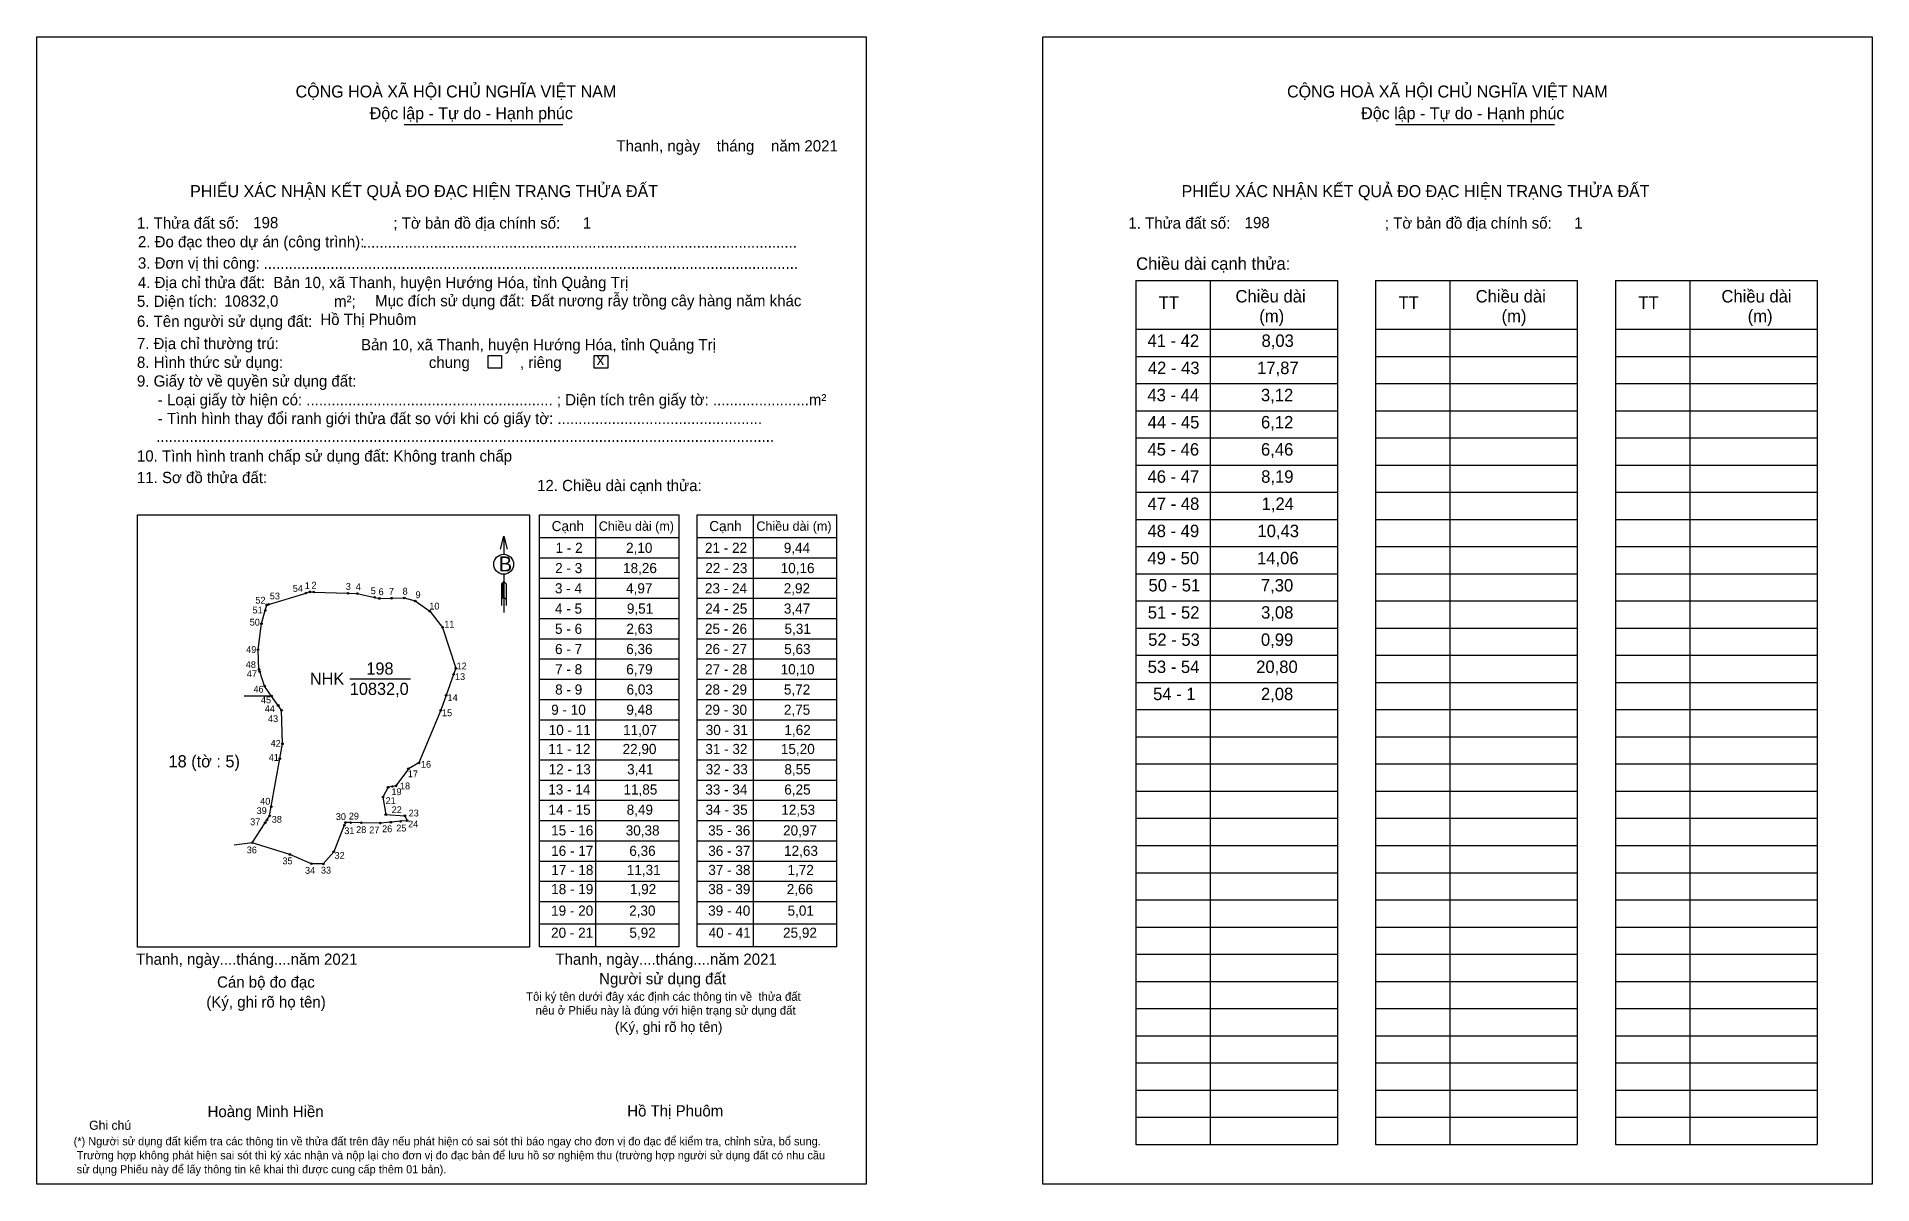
# Model space of a CAD drawing. Extents: x 545070 to 545853, y 1826296 to 1826785.
import ezdxf

# ---------------------------------------------------------------- set-up
doc = ezdxf.new("R2010")
doc.units = 0
for name, color, linetype in [('CanhThua', 7, 'Continuous'), ('kqddKhungInTrang1', 7, 'Continuous'), ('kqddKhungInTrang2', 7, 'Continuous'), ('kqddNoiDung', 7, 'Continuous'), ('kqddTemplate', 7, 'Continuous'), ('Level 1', 7, 'Continuous'), ('MocDinhThua', 7, 'Continuous'), ('NhanDiaChinhThua', 7, 'Continuous'), ('SoHieuDinhThua', 7, 'Continuous')]:
    doc.layers.add(name, color=color, linetype=linetype)

msp = doc.modelspace()

# ---------------------------------------------------------------- linework, layer by layer
at = {"layer": 'CanhThua'}
for p, q in [((545169.07, 1826542.7), (545185, 1826547.53)), ((545185, 1826547.53), (545186.6, 1826548.01)), ((545186.6, 1826548.01), (545188.28, 1826547.95)), ((545188.28, 1826547.95), (545202.88, 1826547.44)), ((545202.88, 1826547.44), (545206.85, 1826547.3)), ((545206.85, 1826547.3), (545214.28, 1826545.66)), ((545214.28, 1826545.66), (545216.33, 1826545.2)), ((545216.33, 1826545.2), (545221.42, 1826545.3)), ((545221.42, 1826545.3), (545226.85, 1826545.41)), ((545226.85, 1826545.41), (545231.51, 1826544.16)), ((545166, 1826534.49), (545167.63, 1826540.1)), ((545167.63, 1826540.1), (545168.32, 1826542.47)), ((545168.32, 1826542.47), (545169.07, 1826542.7)), ((545231.51, 1826544.16), (545237.73, 1826539.82)), ((545237.73, 1826539.82), (545243.23, 1826532.87)), ((545164.55, 1826523.34), (545166, 1826534.49)), ((545243.23, 1826532.87), (545248.85, 1826515.44)), ((545164.95, 1826515), (545164.55, 1826523.34)), ((545165.27, 1826514.06), (545164.95, 1826515)), ((545167.36, 1826507.85), (545165.27, 1826514.06)), ((545248.85, 1826515.44), (545247.93, 1826512.87)), ((545170.33, 1826503.62), (545167.36, 1826507.85)), ((545247.93, 1826512.87), (545244.74, 1826503.94)), ((545173.14, 1826499.61), (545170.33, 1826503.62)), ((545174.58, 1826497.57), (545173.14, 1826499.61)), ((545174.95, 1826483.28), (545174.58, 1826497.57)), ((545242.45, 1826497.55), (545233.11, 1826475.11)), ((545244.74, 1826503.94), (545242.45, 1826497.55)), ((545173.83, 1826476.96), (545174.95, 1826483.28)), ((545170.2, 1826456.54), (545173.83, 1826476.96)), ((545233.11, 1826475.11), (545228.65, 1826472.66)), ((545228.65, 1826472.66), (545223.32, 1826465.34)), ((545219.99, 1826464.8), (545217.8, 1826460.6)), ((545217.8, 1826460.6), (545219, 1826453.14)), ((545221.81, 1826465.1), (545219.99, 1826464.8)), ((545223.32, 1826465.34), (545221.81, 1826465.1)), ((545167.6, 1826449.65), (545168.34, 1826450.81)), ((545168.34, 1826450.81), (545169.5, 1826452.6)), ((545169.5, 1826452.6), (545170.2, 1826456.54)), ((545219, 1826453.14), (545227.11, 1826452.61)), ((545227.11, 1826452.61), (545228.14, 1826450.52)), ((545162.12, 1826441.16), (545167.6, 1826449.65)), ((545201.33, 1826448.56), (545196.82, 1826437.27)), ((545201.81, 1826449.76), (545201.33, 1826448.56)), ((545204.01, 1826449.72), (545201.81, 1826449.76)), ((545208.58, 1826449.64), (545204.01, 1826449.72)), ((545216.66, 1826449.49), (545208.58, 1826449.64)), ((545221.15, 1826449.89), (545216.66, 1826449.49)), ((545225.38, 1826450.27), (545221.15, 1826449.89)), ((545228.14, 1826450.52), (545225.38, 1826450.27)), ((545178.13, 1826436.13), (545162.12, 1826441.16)), ((545187.35, 1826432.19), (545178.13, 1826436.13)), ((545196.82, 1826437.27), (545192.35, 1826432.09)), ((545192.35, 1826432.09), (545187.35, 1826432.19))]:
    msp.add_line(p, q, dxfattribs=at)
at = {"layer": 'kqddKhungInTrang1'}
msp.add_lwpolyline([(545070.22, 1826784.53), (545423.7, 1826784.53), (545423.7, 1826295.62), (545070.22, 1826295.62)], close=True, dxfattribs=at)
at = {"layer": 'kqddKhungInTrang2'}
msp.add_lwpolyline([(545499.1, 1826784.53), (545852.58, 1826784.53), (545852.58, 1826295.62), (545499.1, 1826295.62)], close=True, dxfattribs=at)
at = {"layer": 'kqddTemplate'}
for p, q in [((545226.78, 1826747.11), (545294.48, 1826747.11)), ((545649.36, 1826747.11), (545717.06, 1826747.11)), ((545538.67, 1826680.66), (545624.61, 1826680.66)), ((545538.67, 1826680.66), (545538.67, 1826312.6)), ((545570.3, 1826680.66), (545570.3, 1826312.6)), ((545624.61, 1826680.66), (545624.61, 1826312.6)), ((545640.9, 1826680.66), (545640.9, 1826312.6)), ((545640.9, 1826680.66), (545726.85, 1826680.65)), ((545672.53, 1826680.66), (545672.53, 1826312.6)), ((545726.85, 1826680.65), (545726.85, 1826312.6)), ((545743.13, 1826680.65), (545743.13, 1826312.6)), ((545743.13, 1826680.65), (545829.08, 1826680.65)), ((545774.76, 1826680.65), (545774.76, 1826312.6)), ((545829.08, 1826680.65), (545829.08, 1826312.6)), ((545538.67, 1826659.94), (545624.61, 1826659.94)), ((545640.9, 1826659.94), (545726.85, 1826659.94)), ((545743.13, 1826659.94), (545829.08, 1826659.94)), ((545538.67, 1826648.36), (545624.61, 1826648.36)), ((545640.9, 1826648.36), (545726.85, 1826648.36)), ((545743.13, 1826648.36), (545829.08, 1826648.36)), ((545538.67, 1826636.79), (545624.61, 1826636.79)), ((545640.9, 1826636.79), (545726.85, 1826636.79)), ((545743.13, 1826636.79), (545829.08, 1826636.79)), ((545538.67, 1826625.21), (545624.61, 1826625.21)), ((545640.9, 1826625.21), (545726.85, 1826625.21)), ((545743.13, 1826625.21), (545829.08, 1826625.21)), ((545538.67, 1826613.63), (545624.61, 1826613.63)), ((545640.9, 1826613.63), (545726.85, 1826613.63)), ((545743.13, 1826613.63), (545829.08, 1826613.63)), ((545538.67, 1826602.05), (545624.61, 1826602.05)), ((545640.9, 1826602.05), (545726.85, 1826602.05)), ((545743.13, 1826602.05), (545829.08, 1826602.05)), ((545538.67, 1826590.47), (545624.61, 1826590.47)), ((545640.9, 1826590.47), (545726.85, 1826590.47)), ((545743.13, 1826590.47), (545829.08, 1826590.47)), ((545284.48, 1826580.79), (545344.03, 1826580.79)), ((545284.48, 1826396.81), (545284.48, 1826580.79)), ((545308.43, 1826580.79), (545308.43, 1826396.81)), ((545344.03, 1826396.81), (545344.03, 1826580.79)), ((545351.66, 1826580.79), (545411.2, 1826580.79)), ((545351.66, 1826396.81), (545351.66, 1826580.79)), ((545375.61, 1826580.79), (545375.61, 1826396.81)), ((545411.2, 1826396.81), (545411.2, 1826580.79)), ((545538.67, 1826578.9), (545624.61, 1826578.9)), ((545640.9, 1826578.9), (545726.85, 1826578.9)), ((545743.13, 1826578.9), (545829.08, 1826578.9)), ((545269.31, 1826571.75), (545269.33, 1826564.03)), ((545284.48, 1826571.16), (545344.03, 1826571.16)), ((545351.66, 1826571.16), (545411.2, 1826571.16)), ((545284.48, 1826562.54), (545344.03, 1826562.54)), ((545351.66, 1826562.54), (545411.2, 1826562.54)), ((545538.67, 1826567.32), (545624.61, 1826567.32)), ((545640.9, 1826567.32), (545726.85, 1826567.32)), ((545743.13, 1826567.32), (545829.08, 1826567.32)), ((545269.35, 1826552.42), (545268.35, 1826551.48)), ((545269.34, 1826555.54), (545269.37, 1826539.29)), ((545269.35, 1826552.42), (545270.36, 1826551.48)), ((545284.48, 1826553.92), (545344.03, 1826553.92)), ((545351.66, 1826553.92), (545411.2, 1826553.92)), ((545538.67, 1826555.74), (545624.61, 1826555.74)), ((545640.9, 1826555.74), (545726.85, 1826555.74)), ((545743.13, 1826555.74), (545829.08, 1826555.74)), ((545269.35, 1826551.98), (545268.35, 1826551.04)), ((545269.35, 1826551.54), (545268.35, 1826550.6)), ((545268.35, 1826551.48), (545268.35, 1826542.16)), ((545269.35, 1826551.1), (545268.35, 1826550.15)), ((545269.35, 1826550.66), (545268.35, 1826549.71)), ((545269.35, 1826550.22), (545268.35, 1826549.27)), ((545269.35, 1826549.78), (545268.35, 1826548.83)), ((545269.35, 1826549.34), (545268.35, 1826548.39)), ((545269.35, 1826548.9), (545268.35, 1826547.95)), ((545269.35, 1826548.46), (545268.35, 1826547.51)), ((545269.35, 1826548.02), (545268.35, 1826547.07)), ((545269.35, 1826547.58), (545268.35, 1826546.63)), ((545269.35, 1826547.14), (545268.35, 1826546.18)), ((545269.36, 1826546.7), (545268.35, 1826545.74)), ((545269.36, 1826546.26), (545268.35, 1826545.3)), ((545269.36, 1826545.82), (545268.35, 1826544.86)), ((545269.36, 1826545.82), (545270.36, 1826544.86)), ((545270.36, 1826551.48), (545270.36, 1826542.16)), ((545284.48, 1826545.3), (545344.03, 1826545.3)), ((545351.66, 1826545.3), (545411.2, 1826545.3)), ((545284.48, 1826536.67), (545344.03, 1826536.67)), ((545351.66, 1826536.67), (545411.2, 1826536.67)), ((545538.67, 1826544.16), (545624.61, 1826544.16)), ((545640.9, 1826544.16), (545726.85, 1826544.16)), ((545743.13, 1826544.16), (545829.08, 1826544.16)), ((545538.67, 1826532.58), (545624.61, 1826532.58)), ((545640.9, 1826532.58), (545726.85, 1826532.58)), ((545743.13, 1826532.58), (545829.08, 1826532.58)), ((545284.48, 1826528.05), (545344.03, 1826528.05)), ((545351.66, 1826528.05), (545411.2, 1826528.05)), ((545538.67, 1826521.01), (545624.61, 1826521.01)), ((545640.9, 1826521.01), (545726.85, 1826521.01)), ((545743.13, 1826521.01), (545829.08, 1826521.01)), ((545284.48, 1826519.43), (545344.03, 1826519.43)), ((545351.66, 1826519.43), (545411.2, 1826519.43)), ((545284.48, 1826510.81), (545344.03, 1826510.81)), ((545351.66, 1826510.81), (545411.2, 1826510.81)), ((545538.67, 1826509.43), (545624.61, 1826509.43)), ((545640.9, 1826509.43), (545726.85, 1826509.43)), ((545743.13, 1826509.43), (545829.08, 1826509.43)), ((545284.48, 1826502.19), (545344.03, 1826502.19)), ((545351.66, 1826502.19), (545411.2, 1826502.19)), ((545538.67, 1826497.85), (545624.61, 1826497.85)), ((545640.9, 1826497.85), (545726.85, 1826497.85)), ((545743.13, 1826497.85), (545829.08, 1826497.85)), ((545284.48, 1826493.56), (545344.03, 1826493.56)), ((545351.66, 1826493.56), (545411.2, 1826493.56)), ((545344.03, 1826484.94), (545284.48, 1826484.94)), ((545411.2, 1826484.94), (545351.66, 1826484.94)), ((545538.67, 1826486.27), (545624.61, 1826486.27)), ((545640.9, 1826486.27), (545726.85, 1826486.27)), ((545743.13, 1826486.27), (545829.08, 1826486.27)), ((545344.03, 1826476.32), (545284.48, 1826476.32)), ((545411.2, 1826476.32), (545351.66, 1826476.32)), ((545538.67, 1826474.69), (545624.61, 1826474.69)), ((545640.9, 1826474.69), (545726.85, 1826474.69)), ((545743.13, 1826474.69), (545829.08, 1826474.69)), ((545344.03, 1826467.7), (545284.48, 1826467.7)), ((545411.2, 1826467.7), (545351.66, 1826467.7)), ((545344.03, 1826459.08), (545284.48, 1826459.08)), ((545411.2, 1826459.08), (545351.66, 1826459.08)), ((545538.67, 1826463.12), (545624.61, 1826463.12)), ((545640.9, 1826463.12), (545726.85, 1826463.12)), ((545743.13, 1826463.12), (545829.08, 1826463.12)), ((545538.67, 1826451.54), (545624.61, 1826451.54)), ((545640.9, 1826451.54), (545726.85, 1826451.54)), ((545743.13, 1826451.54), (545829.08, 1826451.54)), ((545344.03, 1826450.45), (545284.48, 1826450.45)), ((545411.2, 1826450.45), (545351.66, 1826450.45)), ((545344.03, 1826441.83), (545284.48, 1826441.83)), ((545411.2, 1826441.83), (545351.66, 1826441.83)), ((545538.67, 1826439.96), (545624.61, 1826439.96)), ((545640.9, 1826439.96), (545726.85, 1826439.96)), ((545743.13, 1826439.96), (545829.08, 1826439.96)), ((545344.03, 1826433.21), (545284.48, 1826433.21)), ((545411.2, 1826433.21), (545351.66, 1826433.21)), ((545538.67, 1826428.38), (545624.61, 1826428.38)), ((545640.9, 1826428.38), (545726.85, 1826428.38)), ((545743.13, 1826428.38), (545829.08, 1826428.38)), ((545344.03, 1826424.59), (545284.48, 1826424.59)), ((545411.2, 1826424.59), (545351.66, 1826424.59)), ((545344.03, 1826415.97), (545284.48, 1826415.97)), ((545411.2, 1826415.97), (545351.66, 1826415.97)), ((545538.67, 1826416.8), (545624.61, 1826416.8)), ((545640.9, 1826416.8), (545726.85, 1826416.8)), ((545743.13, 1826416.8), (545829.08, 1826416.8)), ((545344.03, 1826406.39), (545284.48, 1826406.39)), ((545411.2, 1826406.39), (545351.66, 1826406.39)), ((545538.67, 1826405.23), (545624.61, 1826405.23)), ((545640.9, 1826405.23), (545726.85, 1826405.23)), ((545743.13, 1826405.23), (545829.08, 1826405.23)), ((545344.03, 1826396.81), (545284.48, 1826396.81)), ((545411.2, 1826396.81), (545351.66, 1826396.81)), ((545538.67, 1826393.65), (545624.61, 1826393.65)), ((545640.9, 1826393.65), (545726.85, 1826393.65)), ((545743.13, 1826393.65), (545829.08, 1826393.65)), ((545538.67, 1826382.07), (545624.61, 1826382.07)), ((545640.9, 1826382.07), (545726.85, 1826382.07)), ((545743.13, 1826382.07), (545829.08, 1826382.07)), ((545538.67, 1826370.49), (545624.61, 1826370.49)), ((545640.9, 1826370.49), (545726.85, 1826370.49)), ((545743.13, 1826370.49), (545829.08, 1826370.49)), ((545538.67, 1826358.91), (545624.61, 1826358.91)), ((545640.9, 1826358.91), (545726.85, 1826358.91)), ((545743.13, 1826358.91), (545829.08, 1826358.91)), ((545538.67, 1826347.34), (545624.61, 1826347.34)), ((545640.9, 1826347.34), (545726.85, 1826347.34)), ((545743.13, 1826347.34), (545829.08, 1826347.34)), ((545538.67, 1826335.76), (545624.61, 1826335.76)), ((545640.9, 1826335.76), (545726.85, 1826335.76)), ((545743.13, 1826335.76), (545829.08, 1826335.76)), ((545538.67, 1826324.18), (545624.61, 1826324.18)), ((545640.9, 1826324.18), (545726.85, 1826324.18)), ((545743.13, 1826324.18), (545829.08, 1826324.18)), ((545538.67, 1826312.6), (545624.61, 1826312.6)), ((545640.9, 1826312.6), (545726.85, 1826312.6)), ((545743.13, 1826312.6), (545829.08, 1826312.6))]:
    msp.add_line(p, q, dxfattribs=at)
for points in [[(545262.61, 1826648.75), (545268.36, 1826648.75), (545268.36, 1826643.39), (545262.61, 1826643.39)], [(545307.85, 1826648.75), (545313.6, 1826648.75), (545313.6, 1826643.39), (545307.85, 1826643.39)], [(545113.23, 1826580.79), (545280.25, 1826580.79), (545280.25, 1826396.65), (545113.23, 1826396.65)]]:
    msp.add_lwpolyline(points, close=True, dxfattribs=at)
msp.add_lwpolyline([(545267.93, 1826566.16), (545269.31, 1826571.75), (545270.72, 1826566.16)], dxfattribs=at)
msp.add_circle((545269.23, 1826559.78), 4.24, dxfattribs=at)
at = {"layer": 'Level 1'}
for p, q in [((545170.33, 1826503.62), (545158.59, 1826503.62)), ((545162.12, 1826441.16), (545154.4, 1826440.06))]:
    msp.add_line(p, q, dxfattribs=at)
at = {"layer": 'MocDinhThua'}
for centre in [(545185, 1826547.53), (545186.6, 1826548.01), (545188.28, 1826547.95), (545202.88, 1826547.44), (545206.85, 1826547.3), (545214.28, 1826545.66), (545216.33, 1826545.2), (545221.42, 1826545.3), (545226.85, 1826545.41), (545231.51, 1826544.16), (545167.63, 1826540.1), (545168.32, 1826542.47), (545169.07, 1826542.7), (545237.73, 1826539.82), (545166, 1826534.49), (545243.23, 1826532.87), (545164.55, 1826523.34), (545164.95, 1826515), (545165.27, 1826514.06), (545247.93, 1826512.87), (545248.85, 1826515.44), (545167.36, 1826507.85), (545170.33, 1826503.62), (545173.14, 1826499.61), (545174.58, 1826497.57), (545242.45, 1826497.55), (545244.74, 1826503.94), (545174.95, 1826483.28), (545173.83, 1826476.96), (545233.11, 1826475.11), (545228.65, 1826472.66), (545217.8, 1826460.6), (545219.99, 1826464.8), (545221.81, 1826465.1), (545223.32, 1826465.34), (545168.34, 1826450.81), (545169.5, 1826452.6), (545170.2, 1826456.54), (545219, 1826453.14), (545225.38, 1826450.27), (545227.11, 1826452.61), (545228.14, 1826450.52), (545167.6, 1826449.65), (545201.33, 1826448.56), (545201.81, 1826449.76), (545204.01, 1826449.72), (545208.58, 1826449.64), (545216.66, 1826449.49), (545221.15, 1826449.89), (545162.12, 1826441.16), (545178.13, 1826436.13), (545196.82, 1826437.27), (545187.35, 1826432.19), (545192.35, 1826432.09)]:
    msp.add_circle(centre, 0.348, dxfattribs=at)
at = {"layer": 'NhanDiaChinhThua'}
msp.add_line((545203.67, 1826511.02), (545229.53, 1826511.02), dxfattribs=at)

# ---------------------------------------------------------------- texts
at = {"layer": 'kqddNoiDung'}
for s, height, p in [('Thanh, ngày    tháng    năm 2021  ', 4.7899, (545317.31, 1826735.64)), ('198', 4.79, (545162.49, 1826702.95)), ('1', 4.79, (545302.97, 1826702.8)), ('198', 4.79, (545585.07, 1826702.95)), ('1', 4.79, (545725.55, 1826702.8)), ('........................................................................................................', 4.78992, (545209.17, 1826694.69)), ('................................................................................................................................', 4.78992, (545166.93, 1826685.62)), ('10832,0', 4.79, (545150.08, 1826669.51)), ('Đất nương rẫy trồng cây hàng năm khác', 4.7899, (545280.84, 1826669.69)), ('Hồ Thị Phuôm', 4.7899, (545191.1, 1826661.71)), ('Bản 10, xã Thanh, huyện Hướng Hóa, tỉnh Quảng Trị', 4.7899, (545208.46, 1826650.92)), ('41 - 42', 5.293, (545543.65, 1826652.39)), ('8,03', 5.293, (545592.26, 1826652.39)), ('x', 4.79, (545308.91, 1826644.63)), ('42 - 43', 5.293, (545543.81, 1826640.81)), ('17,87', 5.293, (545590.38, 1826640.81)), ('43 - 44', 5.293, (545543.62, 1826629.23)), ('3,12', 5.293, (545592.02, 1826629.23)), ('44 - 45', 5.293, (545543.74, 1826617.66)), ('6,12', 5.293, (545592.03, 1826617.66)), ('45 - 46', 5.293, (545543.63, 1826606.08)), ('6,46', 5.293, (545592.02, 1826606.08)), ('46 - 47', 5.293, (545543.66, 1826594.5)), ('8,19', 5.293, (545592.11, 1826594.5)), ('47 - 48', 5.293, (545543.71, 1826582.92)), ('1,24', 5.293, (545592.29, 1826582.92)), ('48 - 49', 5.293, (545543.65, 1826571.34)), ('10,43', 5.293, (545590.53, 1826571.34)), ('1 - 2', 4.311, (545291.36, 1826564.62)), ('2,10', 4.311, (545321.41, 1826564.62)), ('21 - 22', 4.311, (545355.05, 1826564.62)), ('9,44', 4.311, (545388.64, 1826564.62)), ('2 - 3', 4.311, (545291.19, 1826556)), ('18,26', 4.311, (545320.13, 1826556)), ('22 - 23', 4.311, (545355.18, 1826556)), ('10,16', 4.311, (545387.31, 1826556)), ('49 - 50', 5.293, (545543.62, 1826559.77)), ('14,06', 5.293, (545590.36, 1826559.77)), ('50 - 51', 5.293, (545544.09, 1826548.19)), ('7,30', 5.293, (545591.99, 1826548.19)), ('3 - 4', 4.311, (545291.1, 1826547.38)), ('4,97', 4.311, (545321.42, 1826547.38)), ('23 - 24', 4.311, (545355.03, 1826547.38)), ('2,92', 4.311, (545388.61, 1826547.38)), ('4 - 5', 4.311, (545291.12, 1826538.75)), ('9,51', 4.311, (545321.75, 1826538.75)), ('24 - 25', 4.311, (545355.13, 1826538.75)), ('3,47', 4.311, (545388.68, 1826538.75)), ('51 - 52', 5.293, (545543.77, 1826536.61)), ('3,08', 5.293, (545592.08, 1826536.61)), ('5 - 6', 4.311, (545291.13, 1826530.13)), ('2,63', 4.311, (545321.56, 1826530.13)), ('25 - 26', 4.311, (545355.04, 1826530.13)), ('5,31', 4.311, (545388.95, 1826530.13)), ('52 - 53', 5.293, (545543.93, 1826525.03)), ('0,99', 5.293, (545592.01, 1826525.03)), ('6 - 7', 4.311, (545291.14, 1826521.51)), ('6,36', 4.311, (545321.49, 1826521.51)), ('26 - 27', 4.311, (545355.06, 1826521.51)), ('5,63', 4.311, (545388.82, 1826521.51)), ('7 - 8', 4.311, (545291.16, 1826512.89)), ('6,79', 4.311, (545321.5, 1826512.89)), ('27 - 28', 4.311, (545355.1, 1826512.89)), ('10,10', 4.311, (545387.3, 1826512.89)), ('53 - 54', 5.293, (545543.74, 1826513.45)), ('20,80', 5.293, (545589.97, 1826513.45)), ('8 - 9', 4.311, (545291.19, 1826504.27)), ('6,03', 4.311, (545321.63, 1826504.27)), ('28 - 29', 4.311, (545355.05, 1826504.27)), ('5,72', 4.311, (545388.69, 1826504.27)), ('54 - 1', 5.293, (545546.04, 1826501.88)), ('2,08', 5.293, (545592.01, 1826501.88)), ('9 - 10', 4.311, (545289.51, 1826495.64)), ('9,48', 4.311, (545321.54, 1826495.64)), ('29 - 30', 4.311, (545355.03, 1826495.64)), ('2,75', 4.311, (545388.68, 1826495.64)), ('10 - 11', 4.311, (545288.44, 1826487.02)), ('11,07', 4.311, (545320.15, 1826487.02)), ('30 - 31', 4.311, (545355.37, 1826487.02)), ('1,62', 4.311, (545388.91, 1826487.02)), ('11 - 12', 4.311, (545288.28, 1826478.92)), ('22,90', 4.311, (545319.93, 1826478.92)), ('31 - 32', 4.311, (545355.21, 1826478.92)), ('15,20', 4.311, (545387.4, 1826478.92)), ('12 - 13', 4.311, (545288.42, 1826470.3)), ('3,41', 4.311, (545321.86, 1826470.3)), ('32 - 33', 4.311, (545355.35, 1826470.3)), ('8,55', 4.311, (545388.91, 1826470.3)), ('13 - 14', 4.311, (545288.26, 1826461.67)), ('11,85', 4.311, (545320.32, 1826461.67)), ('33 - 34', 4.311, (545355.19, 1826461.67)), ('6,25', 4.311, (545388.85, 1826461.67)), ('14 - 15', 4.311, (545288.36, 1826453.05)), ('8,49', 4.311, (545321.66, 1826453.05)), ('34 - 35', 4.311, (545355.29, 1826453.05)), ('12,53', 4.311, (545387.55, 1826453.05)), ('15 - 16', 4.311, (545289.48, 1826444.24)), ('30,38', 4.311, (545321.27, 1826444.24)), ('35 - 36', 4.311, (545356.41, 1826444.24)), ('20,97', 4.311, (545388.34, 1826444.24)), ('16 - 17', 4.311, (545289.5, 1826435.54)), ('6,36', 4.311, (545322.8, 1826435.54)), ('36 - 37', 4.311, (545356.43, 1826435.54)), ('12,63', 4.311, (545388.76, 1826435.54)), ('17 - 18', 4.311, (545289.54, 1826427.39)), ('11,31', 4.311, (545321.72, 1826427.39)), ('37 - 38', 4.311, (545356.47, 1826427.39)), ('1,72', 4.311, (545390.22, 1826427.39)), ('18 - 19', 4.311, (545289.5, 1826419.24)), ('1,92', 4.311, (545323.05, 1826419.24)), ('38 - 39', 4.311, (545356.43, 1826419.24)), ('2,66', 4.311, (545389.91, 1826419.24)), ('19 - 20', 4.311, (545289.47, 1826410.06)), ('2,30', 4.311, (545322.73, 1826410.06)), ('39 - 40', 4.311, (545356.41, 1826410.06)), ('5,01', 4.311, (545390.26, 1826410.06)), ('20 - 21', 4.311, (545289.45, 1826400.64)), ('5,92', 4.311, (545322.83, 1826400.64)), ('40 - 41', 4.311, (545356.6, 1826400.64)), ('25,92', 4.311, (545388.33, 1826400.64)), ('Thanh, ngày....tháng....năm 2021', 4.7899, (545112.57, 1826389.13)), ('Thanh, ngày....tháng....năm 2021', 4.7899, (545291.3, 1826389.13)), ('Hồ Thị Phuôm', 4.7899, (545321.9, 1826324.53))]:
    msp.add_text(s, height=height, dxfattribs=at).set_placement(p)
at = {"layer": 'kqddTemplate'}
for s, height, p in [('CỘNG HOÀ XÃ HỘI CHỦ NGHĨA VIỆT NAM', 5.1092, (545180.56, 1826758.64)), ('CỘNG HOÀ XÃ HỘI CHỦ NGHĨA VIỆT NAM', 5.1092, (545603.14, 1826758.64)), ('Độc lập - Tự do - Hạnh phúc', 5.1092, (545212.15, 1826749.4)), ('Độc lập - Tự do - Hạnh phúc', 5.1092, (545634.73, 1826749.4)), ('PHIẾU XÁC NHẬN KẾT QUẢ ĐO ĐẠC HIỆN TRẠNG THỬA ĐẤT', 5.1092, (545135.61, 1826716.18)), ('PHIẾU XÁC NHẬN KẾT QUẢ ĐO ĐẠC HIỆN TRẠNG THỬA ĐẤT', 5.1092, (545558.19, 1826716.18)), ('1. Thửa đất số:                                     ; Tờ bản đồ địa chính số:', 4.7899, (545112.93, 1826702.76)), ('1. Thửa đất số:                                     ; Tờ bản đồ địa chính số:', 4.7899, (545535.51, 1826702.76)), ('2. Đo đạc theo dự án (công trình): ', 4.7899, (545113.35, 1826694.78)), ('3. Đơn vị thi công: ', 4.7899, (545113.35, 1826685.72)), ('Chiều dài cạnh thửa:', 5.2928, (545538.81, 1826685.23)), ('4. Địa chỉ thửa đất:  Bản 10, xã Thanh, huyện Hướng Hóa, tỉnh Quảng Trị', 4.7899, (545113.35, 1826677.43)), ('5. Diện tích:                            m²; ', 4.7899, (545112.93, 1826669.44)), ('Mục đích sử dụng đất:', 4.7899, (545214.44, 1826669.65)), ('TT', 5.293, (545548.43, 1826668.58)), ('Chiều dài', 5.293, (545581.15, 1826671.31)), ('TT', 5.293, (545650.67, 1826668.58)), ('Chiều dài', 5.293, (545683.53, 1826671.31)), ('TT', 5.293, (545752.9, 1826668.58)), ('Chiều dài', 5.293, (545788.27, 1826671.31)), ('6. Tên người sử dụng đất:', 4.7899, (545112.93, 1826660.93)), ('(m)', 5.293, (545591.31, 1826662.89)), ('(m)', 5.293, (545694.58, 1826662.89)), ('(m)', 5.293, (545799.47, 1826662.89)), ('7. Địa chỉ thường trú:', 4.7899, (545112.93, 1826651.43)), ('8. Hình thức sử dụng:', 4.7899, (545112.93, 1826643.45)), ('chung            , riêng', 4.7899, (545237.37, 1826643.4)), ('9. Giấy tờ về quyền sử dụng đất:', 4.7899, (545112.93, 1826635.47)), ('     - Loại giấy tờ hiện có: ........................................................... ; Diện tích trên giấy tờ: .......................m²', 4.78992, (545112.93, 1826627.48)), ('     - Tình hình thay đổi ranh giới thửa đất so với khi có giấy tờ: .................................................', 4.78992, (545112.93, 1826619.5)), ('10. Tình hình tranh chấp sử dụng đất: Không tranh chấp', 4.7899, (545112.93, 1826603.54)), ('....................................................................................................................................................', 4.78992, (545121.12, 1826611.92)), ('11. Sơ đồ thửa đất:', 4.7899, (545112.93, 1826594.36)), ('12. Chiều dài cạnh thửa:', 4.7899, (545283.48, 1826590.93)), ('Cạnh', 4.311, (545289.72, 1826573.89)), ('Chiều dài (m)', 3.9916, (545309.78, 1826574.04)), ('Cạnh', 4.311, (545356.89, 1826573.89)), ('Chiều dài (m)', 3.9916, (545376.95, 1826574.04)), ('B', 6.39, (545267.13, 1826556.7)), ('Cán bộ đo đạc', 4.7899, (545147.08, 1826379.39)), ('Người sử dụng đất', 4.7899, (545309.93, 1826380.83)), ('(Ký, ghi rõ họ tên)', 4.7899, (545142.51, 1826370.93)), ('Tôi ký tên dưới đây xác định các thông tin về  thửa đất ', 3.6212, (545278.81, 1826373.8)), ('nêu ở Phiếu này là đúng với hiện trạng sử dụng đất', 3.6212, (545282.85, 1826367.92)), ('(Ký, ghi rõ họ tên)', 4.3109, (545316.67, 1826360.52)), ('Hoàng Minh Hiền', 4.7899, (545143.03, 1826324.25)), ('Ghi chú', 3.88, (545092.58, 1826318.84)), ('(*) Người sử dụng đất kiểm tra các thông tin về thửa đất trên đây nếu phát hiện có sai sót thì báo ngay cho đơn vị đo đạc để kiểm tra, chỉnh sửa, bổ sung.', 3.49185, (545085.97, 1826312.22)), (' Trường hợp không phát hiện sai sót thì ký xác nhận và nộp lại cho đơn vị đo đạc bản để lưu hồ sơ nghiệm thu (trường hợp người sử dụng đất có nhu cầu', 3.49185, (545085.97, 1826306.25)), (' sử dụng Phiếu này để lấy thông tin kê khai thì được cung cấp thêm 01 bản).', 3.4919, (545085.97, 1826300.27))]:
    msp.add_text(s, height=height, dxfattribs=at).set_placement(p)
at = {"layer": 'NhanDiaChinhThua'}
for s, p in [('NHK', (545186.64, 1826508.42)), ('198', (545210.71, 1826512.75)), ('10832,0', (545203.67, 1826504.1)), ('18 (tờ : 5)', (545126.42, 1826473.24))]:
    msp.add_text(s, height=5.192, dxfattribs=at).set_placement(p)
at = {"layer": 'SoHieuDinhThua'}
for s, height, p in [('2', 2.9, (545187.36, 1826549.4)), ('52', 2.898, (545163.42, 1826543)), ('53', 2.898, (545169.57, 1826544.8)), ('54', 2.898, (545179.35, 1826548.04)), ('1', 2.9, (545184.47, 1826549.18)), ('3', 2.9, (545201.95, 1826548.88)), ('4', 2.9, (545206.19, 1826548.72)), ('5', 2.9, (545212.59, 1826547.04)), ('6', 2.9, (545215.94, 1826546.63)), ('7', 2.9, (545220.33, 1826546.75)), ('8', 2.9, (545226.17, 1826546.84)), ('9', 2.9, (545231.7, 1826545.34)), ('51', 2.898, (545162.23, 1826538.82)), ('10', 2.898, (545237.56, 1826540.48)), ('50', 2.898, (545161.01, 1826533.64)), ('11', 2.898, (545243.91, 1826532.79)), ('49', 2.898, (545159.49, 1826522)), ('48', 2.898, (545159.32, 1826515.58)), ('47', 2.898, (545159.8, 1826511.69)), ('13', 2.898, (545248.5, 1826510.45)), ('12', 2.898, (545249.19, 1826515)), ('46', 2.898, (545162.61, 1826505.09)), ('45', 2.898, (545165.79, 1826500.51)), ('44', 2.898, (545167.44, 1826496.81)), ('15', 2.898, (545242.98, 1826495.05)), ('14', 2.898, (545245.32, 1826501.52)), ('43', 2.898, (545168.81, 1826492.52)), ('42', 2.898, (545169.92, 1826482.05)), ('41', 2.898, (545169.1, 1826476.01)), ('16', 2.898, (545233.98, 1826473.12)), ('18', 2.898, (545225.04, 1826463.89)), ('17', 2.898, (545228.4, 1826469.04)), ('40', 2.898, (545165.48, 1826457.36)), ('21', 2.898, (545218.93, 1826457.63)), ('19', 2.898, (545221.4, 1826461.42)), ('37', 2.898, (545161.18, 1826448.61)), ('39', 2.898, (545163.96, 1826453.34)), ('38', 2.898, (545170.4, 1826449.66)), ('30', 2.898, (545197.71, 1826450.84)), ('29', 2.898, (545203.25, 1826451.03)), ('22', 2.898, (545221.51, 1826453.74)), ('24', 2.898, (545228.51, 1826447.64)), ('23', 2.898, (545228.75, 1826452.33)), ('31', 2.898, (545201.31, 1826444.79)), ('28', 2.898, (545206.37, 1826445.29)), ('27', 2.898, (545211.98, 1826445.15)), ('26', 2.898, (545217.44, 1826445.62)), ('25', 2.898, (545223.46, 1826445.93)), ('36', 2.898, (545159.75, 1826436.62)), ('32', 2.898, (545197.15, 1826434.31)), ('35', 2.898, (545174.95, 1826431.96)), ('34', 2.898, (545184.59, 1826427.91)), ('33', 2.898, (545191.37, 1826427.99))]:
    msp.add_text(s, height=height, dxfattribs=at).set_placement(p)

doc.saveas('drawing.dxf')
